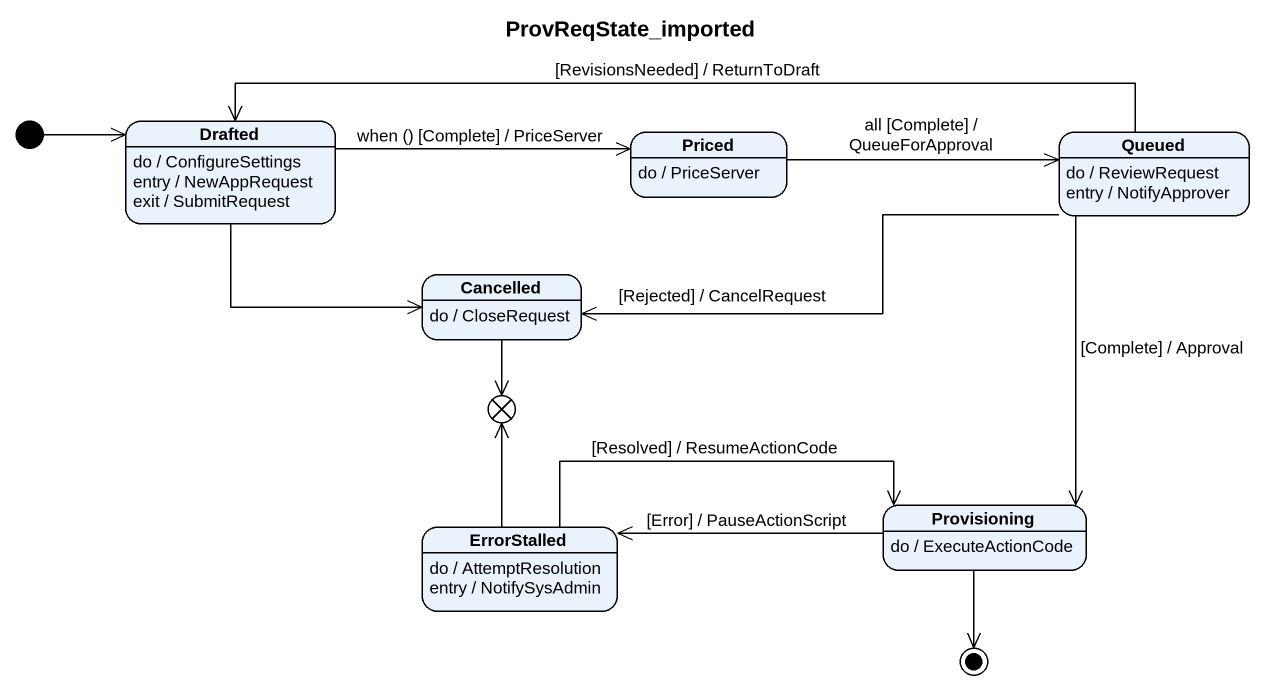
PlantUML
@startuml
title ProvReqState_imported
hide empty description
state Drafted
Drafted : do / ConfigureSettings
Drafted : entry / NewAppRequest
Drafted : exit / SubmitRequest
state Priced
Priced : do / PriceServer
state Queued
Queued : do / ReviewRequest
Queued : entry / NotifyApprover
state Cancelled
Cancelled : do / CloseRequest
state flowfinal1 <<end>>
state ErrorStalled
ErrorStalled : do / AttemptResolution
ErrorStalled : entry / NotifySysAdmin
state Provisioning
Provisioning : do / ExecuteActionCode
[*] -right-> Drafted
Drafted -right-> Priced : when () [Complete] / PriceServer
Drafted -right-> Cancelled
Priced -right-> Queued : all [Complete] / QueueForApproval
Queued -left-> Drafted : [RevisionsNeeded] / ReturnToDraft
Queued -left-> Cancelled : [Rejected] / CancelRequest
Queued --> Provisioning : [Complete] / Approval
Cancelled --> flowfinal1
ErrorStalled -up-> flowfinal1
ErrorStalled -right-> Provisioning : [Resolved] / ResumeActionCode
Provisioning -left-> ErrorStalled : [Error] / PauseActionScript
Provisioning --> [*]
@enduml
